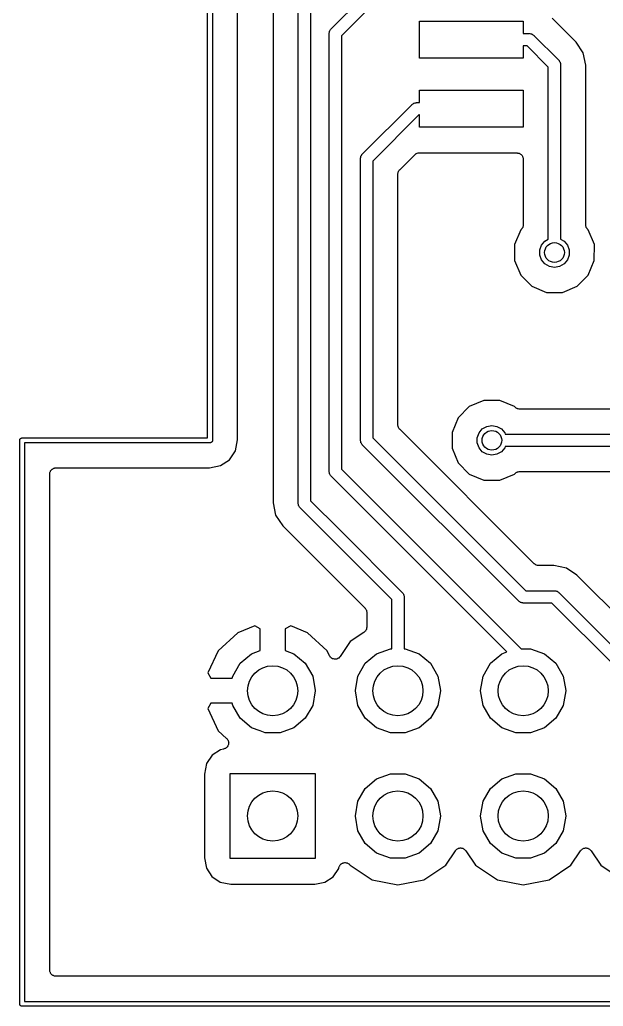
# Model space of a CAD drawing. Extents: x 34.2 to 58.5, y -63.5 to -33.
# Drawn here: x 34.24 to 46.07, y -63.55 to -43.54 of the extents above; entities that cross this region are included whole.
import ezdxf

# ---------------------------------------------------------------- set-up
doc = ezdxf.new("R2010")
doc.units = 0
doc.header["$MEASUREMENT"] = 0
doc.layers.add('BLACK', color=7, linetype='CONTINUOUS')

msp = doc.modelspace()

# ---------------------------------------------------------------- linework, layer by layer
at = {"layer": 'Black'}
for p, q in [((38.05, -52.02), (38.05, -33.02)), ((38.15, -33.07), (38.15, -52.07)), ((38.658, -52.0575), (38.658, -33.705)), ((39.3795, -41.28), (39.3795, -53.335)), ((39.8875, -53.3475), (39.8875, -41.2675)), ((40.1375, -41.3193), (40.1375, -53.2957)), ((40.5516, -43.7266), (41.1866, -43.0916)), ((41.3634, -43.2684), (40.765, -43.8668)), ((42.35, -44.32), (42.35, -43.57)), ((42.35, -43.57), (44.45, -43.57)), ((44.45, -43.57), (44.45, -43.82)), ((45.5238, -43.9936), (45.0364, -43.5062)), ((40.515, -43.815), (40.516, -43.8096)), ((40.515, -52.705), (40.515, -43.815)), ((40.5155, -43.8041), (40.5197, -43.7883)), ((40.516, -43.8096), (40.5155, -43.8041)), ((40.5197, -43.7883), (40.5225, -43.7722)), ((40.5225, -43.7722), (40.5253, -43.7675)), ((40.5253, -43.7675), (40.5267, -43.7622)), ((40.5267, -43.7622), (40.5361, -43.7488)), ((40.5361, -43.7488), (40.5442, -43.7347)), ((40.5442, -43.7347), (40.5485, -43.7311)), ((40.5485, -43.7311), (40.5516, -43.7266)), ((44.45, -43.82), (44.58, -43.82)), ((44.58, -43.82), (44.5854, -43.821)), ((44.5854, -43.821), (44.5909, -43.8205)), ((44.5909, -43.8205), (44.6067, -43.8247)), ((44.6067, -43.8247), (44.6228, -43.8275)), ((40.765, -43.8668), (40.765, -52.6532)), ((44.6228, -43.8275), (44.6275, -43.8303)), ((44.6275, -43.8303), (44.6328, -43.8317)), ((44.6328, -43.8317), (44.6462, -43.8411)), ((44.6462, -43.8411), (44.6603, -43.8492)), ((44.6603, -43.8492), (44.6639, -43.8535)), ((44.6639, -43.8535), (44.6684, -43.8566)), ((44.6684, -43.8566), (45.1734, -44.3616)), ((45.6675, -44.2087), (45.5238, -43.9936)), ((44.5282, -44.07), (44.45, -44.07)), ((44.45, -44.07), (44.45, -44.32)), ((44.96, -44.5018), (44.5282, -44.07)), ((45.718, -44.4625), (45.6675, -44.2087)), ((44.45, -44.32), (42.35, -44.32)), ((45.1734, -44.3616), (45.1765, -44.3661)), ((45.1765, -44.3661), (45.1808, -44.3697)), ((45.1808, -44.3697), (45.1889, -44.3838)), ((45.1889, -44.3838), (45.1983, -44.3972)), ((45.1983, -44.3972), (45.1997, -44.4025)), ((45.1997, -44.4025), (45.2025, -44.4072)), ((45.2025, -44.4072), (45.2053, -44.4233)), ((45.2053, -44.4233), (45.2095, -44.4391)), ((44.96, -47.9897), (44.96, -44.5018)), ((45.2095, -44.4391), (45.209, -44.4446)), ((45.209, -44.4446), (45.21, -44.45)), ((45.21, -44.45), (45.21, -47.9897)), ((45.718, -47.6979), (45.718, -44.4625)), ((42.35, -45.22), (42.35, -44.97)), ((42.35, -44.97), (44.45, -44.97)), ((44.45, -44.97), (44.45, -45.72)), ((42.2422, -45.2275), (42.2583, -45.2247)), ((42.2583, -45.2247), (42.2741, -45.2205)), ((42.2741, -45.2205), (42.2796, -45.221)), ((42.2796, -45.221), (42.285, -45.22)), ((42.285, -45.22), (42.35, -45.22)), ((41.1866, -46.2666), (42.1966, -45.2566)), ((42.1966, -45.2566), (42.2011, -45.2535)), ((42.2011, -45.2535), (42.2047, -45.2492)), ((42.2047, -45.2492), (42.2188, -45.2411)), ((42.2188, -45.2411), (42.2322, -45.2317)), ((42.2322, -45.2317), (42.2375, -45.2303)), ((42.2375, -45.2303), (42.2422, -45.2275)), ((42.3368, -45.47), (41.4, -46.4068)), ((42.35, -45.47), (42.3368, -45.47)), ((42.35, -45.72), (42.35, -45.47)), ((44.45, -45.72), (42.35, -45.72)), ((41.15, -46.355), (41.151, -46.3496)), ((41.15, -52.07), (41.15, -46.355)), ((41.1505, -46.3441), (41.1547, -46.3283)), ((41.151, -46.3496), (41.1505, -46.3441)), ((41.1547, -46.3283), (41.1575, -46.3122)), ((41.1575, -46.3122), (41.1603, -46.3075)), ((41.1603, -46.3075), (41.1617, -46.3022)), ((41.1617, -46.3022), (41.1711, -46.2888)), ((41.1711, -46.2888), (41.1792, -46.2747)), ((41.1792, -46.2747), (41.1835, -46.2711)), ((41.1835, -46.2711), (41.1866, -46.2666)), ((41.4, -46.4068), (41.4, -52.0182)), ((41.9452, -46.58), (42.2497, -46.2755)), ((42.2497, -46.2755), (42.2645, -46.2652)), ((42.2645, -46.2652), (42.2786, -46.2539)), ((42.2786, -46.2539), (42.2824, -46.2526)), ((42.2824, -46.2526), (42.2858, -46.2502)), ((42.2858, -46.2502), (42.3032, -46.2456)), ((42.3032, -46.2456), (42.3203, -46.2398)), ((42.3203, -46.2398), (42.3244, -46.2399)), ((42.3244, -46.2399), (42.3284, -46.2388)), ((42.3284, -46.2388), (42.3464, -46.2404)), ((42.3464, -46.2404), (42.3498, -46.2405)), ((42.3498, -46.2405), (42.35, -46.2404)), ((42.35, -46.2404), (44.325, -46.2404)), ((44.325, -46.2404), (44.3359, -46.2424)), ((44.3359, -46.2424), (44.3471, -46.2424)), ((44.3471, -46.2424), (44.3575, -46.2462)), ((44.3575, -46.2462), (44.3684, -46.2481)), ((44.3684, -46.2481), (44.3781, -46.2537)), ((44.3781, -46.2537), (44.3885, -46.2575)), ((44.3885, -46.2575), (44.397, -46.2646)), ((44.397, -46.2646), (44.4066, -46.2702)), ((44.4066, -46.2702), (44.4138, -46.2787)), ((44.4138, -46.2787), (44.4223, -46.2858)), ((44.4223, -46.2858), (44.4278, -46.2954)), ((44.4278, -46.2954), (44.435, -46.3039)), ((44.435, -46.3039), (44.4388, -46.3144)), ((44.4388, -46.3144), (44.4443, -46.324)), ((44.4443, -46.324), (44.4463, -46.3349)), ((44.4463, -46.3349), (44.4501, -46.3454)), ((44.4501, -46.3454), (44.4501, -46.3565)), ((44.4501, -46.3565), (44.452, -46.3674)), ((44.452, -46.3674), (44.452, -47.6975)), ((41.9128, -46.6427), (41.9157, -46.6264)), ((41.9157, -46.6264), (41.9185, -46.6215)), ((41.9185, -46.6215), (41.9199, -46.6161)), ((41.9199, -46.6161), (41.9294, -46.6025)), ((41.9294, -46.6025), (41.9377, -46.5882)), ((41.9377, -46.5882), (41.942, -46.5846)), ((41.942, -46.5846), (41.9452, -46.58)), ((41.908, -46.6698), (41.909, -46.6643)), ((41.908, -51.7552), (41.908, -46.6698)), ((41.9085, -46.6587), (41.9128, -46.6427)), ((41.909, -46.6643), (41.9085, -46.6587)), ((44.4004, -47.8017), (44.2771, -48.0986)), ((44.4147, -47.7874), (44.4004, -47.8017)), ((44.418, -47.7828), (44.4147, -47.7874)), ((44.4223, -47.7792), (44.418, -47.7828)), ((44.4306, -47.7648), (44.4223, -47.7792)), ((44.4401, -47.7513), (44.4306, -47.7648)), ((44.4415, -47.7459), (44.4401, -47.7513)), ((44.4443, -47.741), (44.4415, -47.7459)), ((44.4472, -47.7247), (44.4443, -47.741)), ((44.4515, -47.7087), (44.4472, -47.7247)), ((44.452, -47.6975), (44.451, -47.7031)), ((44.451, -47.7031), (44.4515, -47.7087)), ((45.719, -47.7033), (45.718, -47.6979)), ((45.7185, -47.7088), (45.719, -47.7033)), ((45.7228, -47.7249), (45.7185, -47.7088)), ((45.7257, -47.7413), (45.7228, -47.7249)), ((45.7284, -47.7461), (45.7257, -47.7413)), ((45.7299, -47.7515), (45.7284, -47.7461)), ((45.7394, -47.7651), (45.7299, -47.7515)), ((45.7477, -47.7795), (45.7394, -47.7651)), ((45.752, -47.7831), (45.7477, -47.7795)), ((45.7551, -47.7876), (45.752, -47.7831)), ((45.7704, -47.8029), (45.7551, -47.7876)), ((45.8931, -48.1), (45.7704, -47.8029)), ((44.8914, -48.0293), (44.96, -47.9897)), ((45.21, -47.9897), (45.2786, -48.0293)), ((44.2771, -48.0986), (44.2769, -48.42)), ((44.7884, -48.2077), (44.8242, -48.1094)), ((44.7884, -48.3123), (44.7884, -48.2077)), ((44.8242, -48.1094), (44.8914, -48.0293)), ((45.2786, -48.0293), (45.3458, -48.1094)), ((45.3458, -48.1094), (45.3816, -48.2077)), ((45.3816, -48.2077), (45.3816, -48.3123)), ((45.8929, -48.4214), (45.8931, -48.1)), ((44.2769, -48.42), (44.3996, -48.7171)), ((44.8242, -48.4106), (44.7884, -48.3123)), ((44.8914, -48.4907), (44.8242, -48.4106)), ((45.3458, -48.4106), (45.2786, -48.4907)), ((45.3816, -48.3123), (45.3458, -48.4106)), ((45.7696, -48.7183), (45.8929, -48.4214)), ((44.982, -48.543), (44.8914, -48.4907)), ((45.085, -48.5611), (44.982, -48.543)), ((45.188, -48.543), (45.085, -48.5611)), ((45.2786, -48.4907), (45.188, -48.543)), ((44.3996, -48.7171), (44.6267, -48.9446)), ((45.5421, -48.9454), (45.7696, -48.7183)), ((44.6267, -48.9446), (44.9236, -49.0679)), ((45.245, -49.0681), (45.5421, -48.9454)), ((44.9236, -49.0679), (45.245, -49.0681)), ((43.3579, -51.3846), (43.1304, -51.6117)), ((43.655, -51.2619), (43.3579, -51.3846)), ((43.9764, -51.2621), (43.655, -51.2619)), ((44.2733, -51.3854), (43.9764, -51.2621)), ((44.2876, -51.3997), (44.2733, -51.3854)), ((44.2922, -51.403), (44.2876, -51.3997)), ((44.2958, -51.4073), (44.2922, -51.403)), ((44.3102, -51.4156), (44.2958, -51.4073)), ((44.3237, -51.4251), (44.3102, -51.4156)), ((44.3291, -51.4265), (44.3237, -51.4251)), ((44.334, -51.4293), (44.3291, -51.4265)), ((44.3503, -51.4322), (44.334, -51.4293)), ((43.1304, -51.6117), (43.0071, -51.9086)), ((44.3663, -51.4365), (44.3503, -51.4322)), ((44.3719, -51.436), (44.3663, -51.4365)), ((44.3775, -51.437), (44.3719, -51.436)), ((47.3102, -51.437), (44.3775, -51.437)), ((41.909, -51.7607), (41.908, -51.7552)), ((41.9085, -51.7663), (41.909, -51.7607)), ((41.9128, -51.7823), (41.9085, -51.7663)), ((41.9157, -51.7986), (41.9128, -51.7823)), ((41.9185, -51.8035), (41.9157, -51.7986)), ((41.9199, -51.8089), (41.9185, -51.8035)), ((41.9294, -51.8225), (41.9199, -51.8089)), ((41.9377, -51.8368), (41.9294, -51.8225)), ((43.6214, -51.8393), (43.712, -51.787)), ((43.712, -51.787), (43.815, -51.7689)), ((43.815, -51.7689), (43.918, -51.787)), ((43.918, -51.787), (44.0086, -51.8393)), ((34.2579, -52.0317), (34.2616, -52.0295)), ((34.2616, -52.0295), (34.265, -52.0267)), ((34.265, -52.0267), (34.2691, -52.0252)), ((34.2691, -52.0252), (34.2729, -52.023)), ((34.2729, -52.023), (34.2772, -52.0223)), ((34.2772, -52.0223), (34.2813, -52.0208)), ((34.2813, -52.0208), (34.2857, -52.0208)), ((34.2857, -52.0208), (34.29, -52.02)), ((34.29, -52.02), (38.05, -52.02)), ((41.4, -52.0182), (44.5018, -55.12)), ((41.942, -51.8404), (41.9377, -51.8368)), ((41.9452, -51.845), (41.942, -51.8404)), ((44.675, -54.5748), (41.9452, -51.845)), ((43.0071, -51.9086), (43.0069, -52.23)), ((43.5184, -52.0177), (43.5542, -51.9194)), ((43.5184, -52.1223), (43.5184, -52.0177)), ((43.5542, -51.9194), (43.6214, -51.8393)), ((44.0086, -51.8393), (44.0758, -51.9194)), ((44.0758, -51.9194), (44.0851, -51.945)), ((44.0851, -51.945), (47.5732, -51.945)), ((34.24, -52.07), (34.2408, -52.0657)), ((34.24, -63.5), (34.24, -52.07)), ((34.2408, -52.0613), (34.2423, -52.0572)), ((34.2408, -52.0657), (34.2408, -52.0613)), ((34.2423, -52.0572), (34.243, -52.0529)), ((34.243, -52.0529), (34.2452, -52.0491)), ((34.2452, -52.0491), (34.2467, -52.045)), ((34.2467, -52.045), (34.2495, -52.0416)), ((34.2495, -52.0416), (34.2517, -52.0379)), ((34.2517, -52.0379), (34.255, -52.035)), ((34.255, -52.035), (34.2579, -52.0317)), ((38.1, -52.12), (34.34, -52.12)), ((34.34, -52.12), (34.34, -63.45)), ((38.1043, -52.1192), (38.1, -52.12)), ((38.1087, -52.1192), (38.1043, -52.1192)), ((38.1128, -52.1177), (38.1087, -52.1192)), ((38.1171, -52.117), (38.1128, -52.1177)), ((38.1209, -52.1148), (38.1171, -52.117)), ((38.125, -52.1133), (38.1209, -52.1148)), ((38.1283, -52.1105), (38.125, -52.1133)), ((38.1321, -52.1083), (38.1283, -52.1105)), ((38.1349, -52.1049), (38.1321, -52.1083)), ((38.1383, -52.1021), (38.1349, -52.1049)), ((38.1405, -52.0983), (38.1383, -52.1021)), ((38.1433, -52.095), (38.1405, -52.0983)), ((38.1448, -52.0909), (38.1433, -52.095)), ((38.147, -52.0871), (38.1448, -52.0909)), ((38.1477, -52.0828), (38.147, -52.0871)), ((38.1492, -52.0787), (38.1477, -52.0828)), ((38.15, -52.07), (38.1492, -52.0743)), ((38.1492, -52.0743), (38.1492, -52.0787)), ((38.6132, -52.2826), (38.658, -52.0575)), ((41.151, -52.0754), (41.15, -52.07)), ((41.1505, -52.0809), (41.151, -52.0754)), ((41.1547, -52.0967), (41.1505, -52.0809)), ((41.1575, -52.1128), (41.1547, -52.0967)), ((41.1603, -52.1175), (41.1575, -52.1128)), ((41.1617, -52.1228), (41.1603, -52.1175)), ((41.1711, -52.1362), (41.1617, -52.1228)), ((41.1792, -52.1503), (41.1711, -52.1362)), ((41.1835, -52.1539), (41.1792, -52.1503)), ((41.1866, -52.1584), (41.1835, -52.1539)), ((44.3616, -55.3334), (41.1866, -52.1584)), ((43.0069, -52.23), (43.1296, -52.5271)), ((43.5542, -52.2206), (43.5184, -52.1223)), ((43.6214, -52.3007), (43.5542, -52.2206)), ((44.0758, -52.2206), (44.0086, -52.3007)), ((44.0851, -52.195), (44.0758, -52.2206)), ((47.625, -52.195), (44.0851, -52.195)), ((38.4928, -52.4628), (38.6132, -52.2826)), ((43.712, -52.353), (43.6214, -52.3007)), ((43.815, -52.3711), (43.712, -52.353)), ((43.918, -52.353), (43.815, -52.3711)), ((44.0086, -52.3007), (43.918, -52.353)), ((34.9425, -52.6337), (34.9529, -52.6299)), ((34.9529, -52.6299), (34.9641, -52.6299)), ((34.9641, -52.6299), (34.975, -52.628)), ((34.975, -52.628), (38.0875, -52.628)), ((38.0875, -52.628), (38.3126, -52.5832)), ((38.3126, -52.5832), (38.4928, -52.4628)), ((43.1296, -52.5271), (43.3567, -52.7546)), ((34.848, -52.755), (34.8499, -52.7441)), ((34.848, -62.815), (34.848, -52.755)), ((34.8499, -52.7329), (34.8537, -52.7225)), ((34.8499, -52.7441), (34.8499, -52.7329)), ((34.8537, -52.7225), (34.8557, -52.7116)), ((34.8557, -52.7116), (34.8612, -52.7019)), ((34.8612, -52.7019), (34.865, -52.6915)), ((34.865, -52.6915), (34.8722, -52.683)), ((34.8722, -52.683), (34.8777, -52.6734)), ((34.8777, -52.6734), (34.8862, -52.6662)), ((34.8862, -52.6662), (34.8934, -52.6577)), ((34.8934, -52.6577), (34.903, -52.6522)), ((34.903, -52.6522), (34.9115, -52.645)), ((34.9115, -52.645), (34.9219, -52.6412)), ((34.9219, -52.6412), (34.9316, -52.6357)), ((34.9316, -52.6357), (34.9425, -52.6337)), ((40.516, -52.7104), (40.515, -52.705)), ((40.5155, -52.7159), (40.516, -52.7104)), ((40.5197, -52.7317), (40.5155, -52.7159)), ((40.5225, -52.7478), (40.5197, -52.7317)), ((40.5253, -52.7525), (40.5225, -52.7478)), ((40.5267, -52.7578), (40.5253, -52.7525)), ((40.5361, -52.7712), (40.5267, -52.7578)), ((40.5442, -52.7853), (40.5361, -52.7712)), ((40.5485, -52.7889), (40.5442, -52.7853)), ((40.5516, -52.7934), (40.5485, -52.7889)), ((43.0916, -55.3334), (40.5516, -52.7934)), ((40.765, -52.6532), (43.2684, -55.1566)), ((43.3567, -52.7546), (43.6536, -52.8779)), ((43.975, -52.8781), (44.2721, -52.7554)), ((44.2721, -52.7554), (44.2874, -52.7401)), ((44.2874, -52.7401), (44.2919, -52.737)), ((44.2919, -52.737), (44.2955, -52.7327)), ((44.2955, -52.7327), (44.3099, -52.7244)), ((44.3099, -52.7244), (44.3235, -52.7149)), ((44.3235, -52.7149), (44.3289, -52.7134)), ((44.3289, -52.7134), (44.3337, -52.7107)), ((44.3337, -52.7107), (44.3501, -52.7078)), ((44.3501, -52.7078), (44.3662, -52.7035)), ((44.3662, -52.7035), (44.3717, -52.704)), ((44.3717, -52.704), (44.3771, -52.703)), ((44.3771, -52.703), (47.6125, -52.703)), ((43.6536, -52.8779), (43.975, -52.8781)), ((39.3795, -53.335), (39.43, -53.5888)), ((39.8885, -53.3529), (39.8875, -53.3475)), ((39.888, -53.3584), (39.8885, -53.3529)), ((39.8922, -53.3742), (39.888, -53.3584)), ((39.895, -53.3903), (39.8922, -53.3742)), ((39.8978, -53.395), (39.895, -53.3903)), ((39.8992, -53.4003), (39.8978, -53.395)), ((39.9086, -53.4137), (39.8992, -53.4003)), ((39.9167, -53.4278), (39.9086, -53.4137)), ((39.921, -53.4314), (39.9167, -53.4278)), ((39.9241, -53.4359), (39.921, -53.4314)), ((40.1375, -53.2957), (40.7284, -53.8866)), ((39.43, -53.5888), (39.5737, -53.8039)), ((41.785, -55.2968), (39.9241, -53.4359)), ((39.5737, -53.8039), (41.2398, -55.47)), ((40.7284, -53.8866), (41.9984, -55.1566)), ((44.6796, -54.578), (44.675, -54.5748)), ((44.6832, -54.5823), (44.6796, -54.578)), ((44.6975, -54.5906), (44.6832, -54.5823)), ((44.7111, -54.6001), (44.6975, -54.5906)), ((44.7165, -54.6015), (44.7111, -54.6001)), ((44.7214, -54.6043), (44.7165, -54.6015)), ((44.7377, -54.6072), (44.7214, -54.6043)), ((44.7537, -54.6115), (44.7377, -54.6072)), ((44.7593, -54.611), (44.7537, -54.6115)), ((44.7648, -54.612), (44.7593, -54.611)), ((45.0725, -54.612), (44.7648, -54.612)), ((45.3263, -54.6625), (45.0725, -54.612)), ((45.5414, -54.8062), (45.3263, -54.6625)), ((46.5222, -55.787), (45.5414, -54.8062)), ((41.9984, -55.1566), (42.0015, -55.1611)), ((42.0015, -55.1611), (42.0058, -55.1647)), ((42.0058, -55.1647), (42.0139, -55.1788)), ((42.0139, -55.1788), (42.0233, -55.1922)), ((42.0233, -55.1922), (42.0247, -55.1975)), ((42.0247, -55.1975), (42.0275, -55.2022)), ((42.0275, -55.2022), (42.0303, -55.2183)), ((42.0303, -55.2183), (42.0345, -55.2341)), ((43.2684, -55.1566), (43.2684, -55.1566)), ((43.2684, -55.1566), (44.408, -56.2962)), ((44.5018, -55.12), (45.085, -55.12)), ((45.085, -55.12), (45.0904, -55.121)), ((45.0904, -55.121), (45.0959, -55.1205)), ((45.0959, -55.1205), (45.1117, -55.1247)), ((45.1117, -55.1247), (45.1278, -55.1275)), ((45.1278, -55.1275), (45.1325, -55.1303)), ((45.1325, -55.1303), (45.1378, -55.1317)), ((45.1378, -55.1317), (45.1512, -55.1411)), ((45.1512, -55.1411), (45.1653, -55.1492)), ((45.1653, -55.1492), (45.1689, -55.1535)), ((45.1689, -55.1535), (45.1734, -55.1566)), ((45.1734, -55.1566), (46.4806, -56.4639)), ((41.785, -56.2962), (41.785, -55.2968)), ((42.0345, -55.2341), (42.034, -55.2396)), ((42.034, -55.2396), (42.035, -55.245)), ((42.035, -55.245), (42.035, -56.2962)), ((44.12, -56.3618), (43.0916, -55.3334)), ((43.0916, -55.3334), (43.0916, -55.3334)), ((43.0916, -55.3334), (43.0916, -55.3334)), ((44.3661, -55.3365), (44.3616, -55.3334)), ((44.3697, -55.3408), (44.3661, -55.3365)), ((44.3838, -55.3489), (44.3697, -55.3408)), ((44.3972, -55.3583), (44.3838, -55.3489)), ((44.4025, -55.3597), (44.3972, -55.3583)), ((44.4072, -55.3625), (44.4025, -55.3597)), ((44.4233, -55.3653), (44.4072, -55.3625)), ((44.4391, -55.3695), (44.4233, -55.3653)), ((44.4446, -55.369), (44.4391, -55.3695)), ((44.45, -55.37), (44.4446, -55.369)), ((45.0332, -55.37), (44.45, -55.37)), ((46.3015, -56.6383), (45.0332, -55.37)), ((41.2398, -55.47), (41.243, -55.4746)), ((41.243, -55.4746), (41.2473, -55.4782)), ((41.2473, -55.4782), (41.2556, -55.4925)), ((41.2556, -55.4925), (41.2651, -55.5061)), ((41.2651, -55.5061), (41.2665, -55.5115)), ((41.2665, -55.5115), (41.2693, -55.5164)), ((41.2693, -55.5164), (41.2722, -55.5327)), ((41.2722, -55.5327), (41.2765, -55.5487)), ((41.2765, -55.5487), (41.276, -55.5543)), ((41.276, -55.5543), (41.277, -55.5598)), ((41.277, -55.5598), (41.277, -55.8607)), ((38.6642, -55.9761), (38.2675, -56.3383)), ((39.0048, -55.8351), (38.6642, -55.9761)), ((39.116, -55.8931), (39.0048, -55.8351)), ((39.116, -56.3341), (39.116, -55.8931)), ((39.7352, -55.8351), (39.624, -55.8931)), ((39.624, -55.8931), (39.624, -56.3341)), ((40.0758, -55.9761), (39.7352, -55.8351)), ((40.4725, -56.3383), (40.0758, -55.9761)), ((41.2206, -55.9663), (40.9419, -56.1525)), ((41.2335, -55.9539), (41.2206, -55.9663)), ((41.2473, -55.9424), (41.2335, -55.9539)), ((41.2494, -55.9387), (41.2473, -55.9424)), ((41.2524, -55.9358), (41.2494, -55.9387)), ((41.2604, -55.9197), (41.2524, -55.9358)), ((41.2693, -55.9042), (41.2604, -55.9197)), ((41.2701, -55.9), (41.2693, -55.9042)), ((41.2719, -55.8963), (41.2701, -55.9)), ((41.2739, -55.8784), (41.2719, -55.8963)), ((41.277, -55.8607), (41.2739, -55.8784)), ((40.9419, -56.1525), (40.7399, -56.4548)), ((38.2675, -56.3383), (38.0566, -56.7881)), ((38.7084, -56.5916), (38.9382, -56.3988)), ((38.9382, -56.3988), (39.116, -56.3341)), ((39.624, -56.3341), (39.8018, -56.3988)), ((39.8018, -56.3988), (40.0316, -56.5916)), ((40.5193, -56.4381), (40.4725, -56.3383)), ((41.2484, -56.5916), (41.4782, -56.3988)), ((41.4782, -56.3988), (41.76, -56.2962)), ((41.76, -56.2962), (41.785, -56.2962)), ((42.035, -56.2962), (42.06, -56.2962)), ((42.06, -56.2962), (42.3418, -56.3988)), ((42.3418, -56.3988), (42.5716, -56.5916)), ((43.7884, -56.5916), (44.0182, -56.3988)), ((44.0182, -56.3988), (44.12, -56.3618)), ((44.408, -56.2962), (44.6, -56.2962)), ((44.6, -56.2962), (44.8818, -56.3988)), ((44.8818, -56.3988), (45.1116, -56.5916)), ((38.5585, -56.8513), (38.7084, -56.5916)), ((40.0316, -56.5916), (40.1815, -56.8513)), ((40.5201, -56.4392), (40.5193, -56.4381)), ((40.5204, -56.4404), (40.5201, -56.4392)), ((40.5327, -56.4572), (40.5204, -56.4404)), ((40.5447, -56.4742), (40.5327, -56.4572)), ((40.5458, -56.4749), (40.5447, -56.4742)), ((40.5465, -56.476), (40.5458, -56.4749)), ((40.5638, -56.4875), (40.5465, -56.476)), ((40.5809, -56.4994), (40.5638, -56.4875)), ((40.5821, -56.4998), (40.5809, -56.4994)), ((40.5832, -56.5005), (40.5821, -56.4998)), ((40.6034, -56.5054), (40.5832, -56.5005)), ((40.6235, -56.5108), (40.6034, -56.5054)), ((40.6248, -56.5107), (40.6235, -56.5108)), ((40.626, -56.511), (40.6248, -56.5107)), ((40.6468, -56.5087), (40.626, -56.511)), ((40.6674, -56.5068), (40.6468, -56.5087)), ((40.6686, -56.5063), (40.6674, -56.5068)), ((40.6699, -56.5062), (40.6686, -56.5063)), ((40.6886, -56.4969), (40.6699, -56.5062)), ((40.7074, -56.4881), (40.6886, -56.4969)), ((40.7083, -56.4872), (40.7074, -56.4881)), ((40.7094, -56.4866), (40.7083, -56.4872)), ((40.7239, -56.4716), (40.7094, -56.4866)), ((40.7385, -56.4569), (40.7239, -56.4716)), ((40.739, -56.4557), (40.7385, -56.4569)), ((40.7399, -56.4548), (40.739, -56.4557)), ((41.0985, -56.8513), (41.2484, -56.5916)), ((42.5716, -56.5916), (42.7215, -56.8513)), ((43.6385, -56.8513), (43.7884, -56.5916)), ((45.1116, -56.5916), (45.2615, -56.8513)), ((38.0566, -56.7881), (38.1127, -56.896)), ((38.1127, -56.896), (38.5506, -56.896)), ((38.5506, -56.896), (38.5585, -56.8513)), ((40.1815, -56.8513), (40.2336, -57.1467)), ((41.0464, -57.1467), (41.0985, -56.8513)), ((42.7215, -56.8513), (42.7736, -57.1467)), ((43.5864, -57.1467), (43.6385, -56.8513)), ((45.2615, -56.8513), (45.3136, -57.1467)), ((40.2336, -57.1533), (40.1815, -57.4487)), ((40.2336, -57.1467), (40.2336, -57.1533)), ((41.0464, -57.1533), (41.0464, -57.1467)), ((41.0985, -57.4487), (41.0464, -57.1533)), ((42.7736, -57.1533), (42.7215, -57.4487)), ((42.7736, -57.1467), (42.7736, -57.1533)), ((43.5864, -57.1533), (43.5864, -57.1467)), ((43.6385, -57.4487), (43.5864, -57.1533)), ((45.3136, -57.1533), (45.2615, -57.4487)), ((45.3136, -57.1467), (45.3136, -57.1533)), ((38.1127, -57.404), (38.0566, -57.5119)), ((38.5506, -57.404), (38.1127, -57.404)), ((38.5585, -57.4487), (38.5506, -57.404)), ((38.0566, -57.5119), (38.2675, -57.9617)), ((38.7084, -57.7084), (38.5585, -57.4487)), ((40.1815, -57.4487), (40.0316, -57.7084)), ((41.2484, -57.7084), (41.0985, -57.4487)), ((42.7215, -57.4487), (42.5716, -57.7084)), ((43.7884, -57.7084), (43.6385, -57.4487)), ((45.2615, -57.4487), (45.1116, -57.7084)), ((38.9382, -57.9012), (38.7084, -57.7084)), ((40.0316, -57.7084), (39.8018, -57.9012)), ((41.4782, -57.9012), (41.2484, -57.7084)), ((42.5716, -57.7084), (42.3418, -57.9012)), ((44.0182, -57.9012), (43.7884, -57.7084)), ((45.1116, -57.7084), (44.8818, -57.9012)), ((38.2675, -57.9617), (38.4359, -58.1155)), ((39.116, -57.9659), (38.9382, -57.9012)), ((39.22, -58.0038), (39.116, -57.9659)), ((39.52, -58.0038), (39.22, -58.0038)), ((39.8018, -57.9012), (39.52, -58.0038)), ((41.76, -58.0038), (41.4782, -57.9012)), ((42.06, -58.0038), (41.76, -58.0038)), ((42.3418, -57.9012), (42.06, -58.0038)), ((44.3, -58.0038), (44.0182, -57.9012)), ((44.6, -58.0038), (44.3, -58.0038)), ((44.8818, -57.9012), (44.6, -58.0038)), ((38.4359, -58.1155), (38.4404, -58.1213)), ((38.4404, -58.1213), (38.4461, -58.126)), ((38.4461, -58.126), (38.4538, -58.1387)), ((38.4538, -58.1387), (38.4628, -58.1504)), ((38.4628, -58.1504), (38.465, -58.1574)), ((38.465, -58.1574), (38.4688, -58.1638)), ((38.4688, -58.1638), (38.4717, -58.1783)), ((38.4717, -58.1783), (38.4761, -58.1924)), ((38.4749, -58.2217), (38.4743, -58.2365)), ((38.4772, -58.2071), (38.4749, -58.2217)), ((38.4761, -58.1924), (38.4758, -58.1998)), ((38.4758, -58.1998), (38.4772, -58.2071)), ((38.3131, -58.3458), (38.1425, -58.4579)), ((38.3745, -58.3339), (38.3131, -58.3458)), ((38.3814, -58.3313), (38.3745, -58.3339)), ((38.3887, -58.3303), (38.3814, -58.3313)), ((38.4018, -58.3234), (38.3887, -58.3303)), ((38.4156, -58.3181), (38.4018, -58.3234)), ((38.4212, -58.3133), (38.4156, -58.3181)), ((38.4278, -58.3099), (38.4212, -58.3133)), ((38.4378, -58.2989), (38.4278, -58.3099)), ((38.4489, -58.2892), (38.4378, -58.2989)), ((38.4525, -58.2827), (38.4489, -58.2892)), ((38.4575, -58.2773), (38.4525, -58.2827)), ((38.4631, -58.2636), (38.4575, -58.2773)), ((38.4703, -58.2506), (38.4631, -58.2636)), ((38.4715, -58.2433), (38.4703, -58.2506)), ((38.4743, -58.2365), (38.4715, -58.2433)), ((38.0285, -58.6267), (37.986, -58.839)), ((38.1425, -58.4579), (38.0285, -58.6267)), ((38.5064, -60.5536), (38.5064, -58.8264)), ((38.5064, -58.8264), (40.2336, -58.8264)), ((40.2336, -58.8264), (40.2336, -60.5536)), ((37.986, -58.839), (37.986, -60.5414)), ((41.2484, -59.1316), (41.4782, -58.9388)), ((41.4782, -58.9388), (41.76, -58.8362)), ((41.76, -58.8362), (42.06, -58.8362)), ((42.06, -58.8362), (42.3418, -58.9388)), ((42.3418, -58.9388), (42.5716, -59.1316)), ((43.7884, -59.1316), (44.0182, -58.9388)), ((44.0182, -58.9388), (44.3, -58.8362)), ((44.3, -58.8362), (44.6, -58.8362)), ((44.6, -58.8362), (44.8818, -58.9388)), ((44.8818, -58.9388), (45.1116, -59.1316)), ((41.0985, -59.3913), (41.2484, -59.1316)), ((42.5716, -59.1316), (42.7215, -59.3913)), ((43.6385, -59.3913), (43.7884, -59.1316)), ((45.1116, -59.1316), (45.2615, -59.3913)), ((41.0464, -59.6867), (41.0985, -59.3913)), ((42.7215, -59.3913), (42.7736, -59.6867)), ((43.5864, -59.6867), (43.6385, -59.3913)), ((45.2615, -59.3913), (45.3136, -59.6867)), ((41.0464, -59.6933), (41.0464, -59.6867)), ((41.0985, -59.9887), (41.0464, -59.6933)), ((42.7736, -59.6933), (42.7215, -59.9887)), ((42.7736, -59.6867), (42.7736, -59.6933)), ((43.5864, -59.6933), (43.5864, -59.6867)), ((43.6385, -59.9887), (43.5864, -59.6933)), ((45.3136, -59.6933), (45.2615, -59.9887)), ((45.3136, -59.6867), (45.3136, -59.6933)), ((41.2484, -60.2484), (41.0985, -59.9887)), ((42.7215, -59.9887), (42.5716, -60.2484)), ((43.7884, -60.2484), (43.6385, -59.9887)), ((45.2615, -59.9887), (45.1116, -60.2484)), ((41.4782, -60.4412), (41.2484, -60.2484)), ((42.5716, -60.2484), (42.3418, -60.4412)), ((42.8781, -60.6875), (43.0744, -60.3937)), ((43.0744, -60.3937), (43.084, -60.3837)), ((43.084, -60.3837), (43.0922, -60.3725)), ((43.0922, -60.3725), (43.0991, -60.3679)), ((43.0991, -60.3679), (43.1049, -60.3618)), ((43.1049, -60.3618), (43.1173, -60.3557)), ((43.1173, -60.3557), (43.1289, -60.348)), ((43.1289, -60.348), (43.137, -60.346)), ((43.137, -60.346), (43.1445, -60.3423)), ((43.1445, -60.3423), (43.1582, -60.3408)), ((43.1582, -60.3408), (43.1717, -60.3375)), ((43.1717, -60.3375), (43.18, -60.3384)), ((43.18, -60.3384), (43.1883, -60.3375)), ((43.1883, -60.3375), (43.2018, -60.3408)), ((43.2018, -60.3408), (43.2155, -60.3423)), ((43.2155, -60.3423), (43.223, -60.346)), ((43.223, -60.346), (43.2311, -60.348)), ((43.2311, -60.348), (43.2427, -60.3557)), ((43.2427, -60.3557), (43.2551, -60.3618)), ((43.2551, -60.3618), (43.2609, -60.3679)), ((43.2609, -60.3679), (43.2678, -60.3725)), ((43.2678, -60.3725), (43.276, -60.3837)), ((43.276, -60.3837), (43.2856, -60.3937)), ((43.2856, -60.3937), (43.4819, -60.6875)), ((44.0182, -60.4412), (43.7884, -60.2484)), ((45.1116, -60.2484), (44.8818, -60.4412)), ((45.4181, -60.6875), (45.6144, -60.3937)), ((45.6144, -60.3937), (45.624, -60.3837)), ((45.624, -60.3837), (45.6322, -60.3725)), ((45.6322, -60.3725), (45.6391, -60.3679)), ((45.6391, -60.3679), (45.6449, -60.3618)), ((45.6449, -60.3618), (45.6573, -60.3557)), ((45.6573, -60.3557), (45.6689, -60.348)), ((45.6689, -60.348), (45.677, -60.346)), ((45.677, -60.346), (45.6845, -60.3423)), ((45.6845, -60.3423), (45.6982, -60.3408)), ((45.6982, -60.3408), (45.7117, -60.3375)), ((45.7117, -60.3375), (45.72, -60.3384)), ((45.72, -60.3384), (45.7283, -60.3375)), ((45.7283, -60.3375), (45.7418, -60.3408)), ((45.7418, -60.3408), (45.7555, -60.3423)), ((45.7555, -60.3423), (45.763, -60.346)), ((45.763, -60.346), (45.7711, -60.348)), ((45.7711, -60.348), (45.7827, -60.3557)), ((45.7827, -60.3557), (45.7951, -60.3618)), ((45.7951, -60.3618), (45.8009, -60.3679)), ((45.8009, -60.3679), (45.8078, -60.3725)), ((45.8078, -60.3725), (45.816, -60.3837)), ((45.816, -60.3837), (45.8256, -60.3937)), ((45.8256, -60.3937), (46.0219, -60.6875)), ((37.986, -60.5414), (38.0258, -60.7469)), ((40.2336, -60.5536), (38.5064, -60.5536)), ((40.8148, -60.6395), (40.8309, -60.6356)), ((40.8309, -60.6356), (40.8365, -60.6362)), ((40.8365, -60.6362), (40.8421, -60.6354)), ((40.8421, -60.6354), (40.8583, -60.6386)), ((41.76, -60.5438), (41.4782, -60.4412)), ((42.06, -60.5438), (41.76, -60.5438)), ((42.3418, -60.4412), (42.06, -60.5438)), ((44.3, -60.5438), (44.0182, -60.4412)), ((44.6, -60.5438), (44.3, -60.5438)), ((44.8818, -60.4412), (44.6, -60.5438)), ((38.0258, -60.7469), (38.1379, -60.9175)), ((40.5975, -60.9221), (40.7115, -60.7533)), ((40.7115, -60.7533), (40.7147, -60.7374)), ((40.7147, -60.7374), (40.7207, -60.722)), ((40.7207, -60.722), (40.7253, -60.7062)), ((40.7253, -60.7062), (40.7286, -60.7016)), ((40.7286, -60.7016), (40.7307, -60.6963)), ((40.7307, -60.6963), (40.7416, -60.6839)), ((40.7416, -60.6839), (40.7514, -60.6706)), ((40.7514, -60.6706), (40.7561, -60.6674)), ((40.7561, -60.6674), (40.7598, -60.6632)), ((40.7598, -60.6632), (40.7743, -60.6553)), ((40.7743, -60.6553), (40.788, -60.6461)), ((40.788, -60.6461), (40.7936, -60.6447)), ((40.7936, -60.6447), (40.7985, -60.642)), ((40.7985, -60.642), (40.8148, -60.6395)), ((40.8583, -60.6386), (40.8747, -60.6404)), ((40.8747, -60.6404), (40.8798, -60.6429)), ((40.8798, -60.6429), (40.8854, -60.644)), ((40.8854, -60.644), (40.8995, -60.6526)), ((40.8995, -60.6526), (40.9143, -60.6599)), ((40.9143, -60.6599), (40.9182, -60.664)), ((40.9182, -60.664), (40.9231, -60.667)), ((40.9231, -60.667), (40.9334, -60.6799)), ((40.9334, -60.6799), (40.9384, -60.6852)), ((40.9384, -60.6852), (41.3861, -60.9843)), ((42.4339, -60.9843), (42.8781, -60.6875)), ((43.4819, -60.6875), (43.9261, -60.9843)), ((44.9739, -60.9843), (45.4181, -60.6875)), ((46.0219, -60.6875), (46.4661, -60.9843)), ((38.1379, -60.9175), (38.3067, -61.0315)), ((38.3067, -61.0315), (38.519, -61.074)), ((40.2214, -61.074), (40.4269, -61.0342)), ((40.4269, -61.0342), (40.5975, -60.9221)), ((41.3861, -60.9843), (41.91, -61.0885)), ((41.91, -61.0885), (42.4339, -60.9843)), ((43.9261, -60.9843), (44.45, -61.0885)), ((44.45, -61.0885), (44.9739, -60.9843)), ((38.519, -61.074), (40.2214, -61.074)), ((34.8499, -62.8259), (34.848, -62.815)), ((34.8499, -62.8371), (34.8499, -62.8259)), ((34.8537, -62.8475), (34.8499, -62.8371)), ((34.8557, -62.8584), (34.8537, -62.8475)), ((34.8612, -62.8681), (34.8557, -62.8584)), ((34.865, -62.8785), (34.8612, -62.8681)), ((34.8722, -62.887), (34.865, -62.8785)), ((34.8777, -62.8966), (34.8722, -62.887)), ((34.8862, -62.9038), (34.8777, -62.8966)), ((34.8934, -62.9123), (34.8862, -62.9038)), ((34.903, -62.9178), (34.8934, -62.9123)), ((34.9115, -62.925), (34.903, -62.9178)), ((34.9219, -62.9288), (34.9115, -62.925)), ((34.9316, -62.9343), (34.9219, -62.9288)), ((34.9425, -62.9363), (34.9316, -62.9343)), ((34.9529, -62.9401), (34.9425, -62.9363)), ((34.9641, -62.9401), (34.9529, -62.9401)), ((34.975, -62.942), (34.9641, -62.9401)), ((57.735, -62.942), (34.975, -62.942)), ((34.2408, -63.5043), (34.24, -63.5)), ((34.2408, -63.5087), (34.2408, -63.5043)), ((34.2423, -63.5128), (34.2408, -63.5087)), ((34.243, -63.5171), (34.2423, -63.5128)), ((34.2452, -63.5209), (34.243, -63.5171)), ((34.2467, -63.525), (34.2452, -63.5209)), ((34.2495, -63.5283), (34.2467, -63.525)), ((34.2517, -63.5321), (34.2495, -63.5283)), ((34.255, -63.5349), (34.2517, -63.5321)), ((34.2579, -63.5383), (34.255, -63.5349)), ((34.2616, -63.5405), (34.2579, -63.5383)), ((34.265, -63.5433), (34.2616, -63.5405)), ((34.2691, -63.5448), (34.265, -63.5433)), ((34.2729, -63.547), (34.2691, -63.5448)), ((34.2772, -63.5477), (34.2729, -63.547)), ((34.2813, -63.5492), (34.2772, -63.5477)), ((34.2857, -63.5492), (34.2813, -63.5492)), ((34.29, -63.55), (34.2857, -63.5492)), ((58.42, -63.55), (34.29, -63.55)), ((34.34, -63.45), (58.37, -63.45))]:
    msp.add_line(p, q, dxfattribs=at)
for centre, radius in [((45.085, -48.26), 0.2), ((43.815, -52.07), 0.2), ((39.37, -57.15), 0.508), ((39.37, -57.15), 0.508), ((41.91, -57.15), 0.508), ((41.91, -57.15), 0.508), ((44.45, -57.15), 0.508), ((44.45, -57.15), 0.508), ((39.37, -59.69), 0.508), ((39.37, -59.69), 0.508), ((41.91, -59.69), 0.508), ((41.91, -59.69), 0.508), ((44.45, -59.69), 0.508), ((44.45, -59.69), 0.508)]:
    msp.add_circle(centre, radius, dxfattribs=at)

doc.saveas('drawing.dxf')
